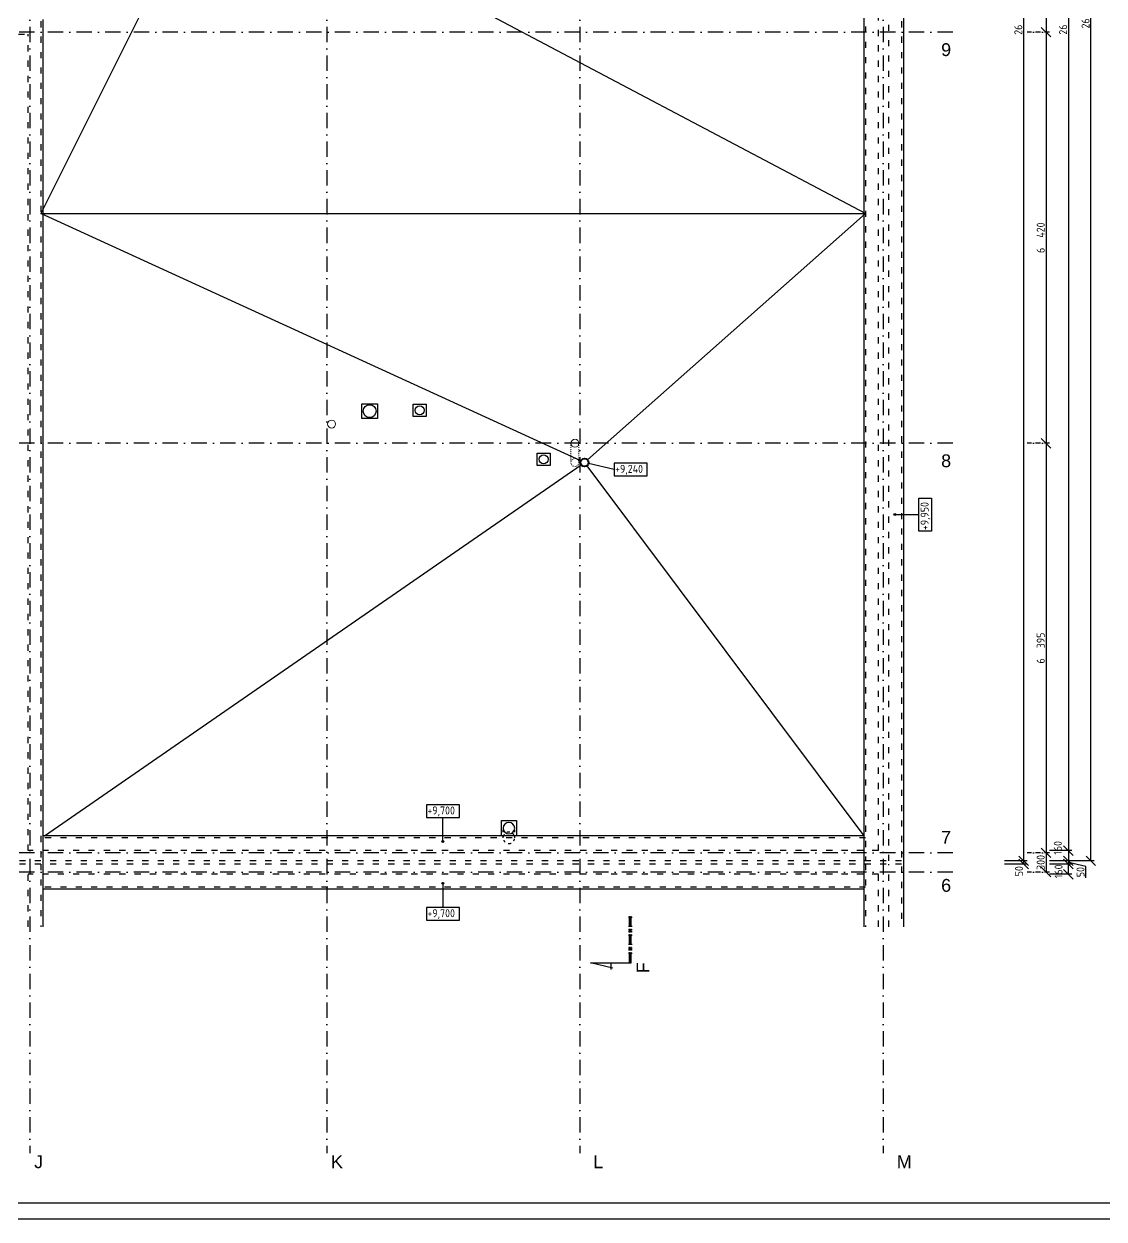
# Model space of a CAD drawing. Extents: x 4511820 to 5180432, y -1526536 to -944957.
# Drawn here: x 5142737 to 5159606, y -1055153 to -1036489 of the extents above; entities that cross this region are included whole.
import ezdxf

# ---------------------------------------------------------------- set-up
doc = ezdxf.new("R2010")
doc.units = 0
doc.header["$MEASUREMENT"] = 0
doc.linetypes.add('ACAD_ISO03W100', pattern=[30, 12, -18])
doc.linetypes.add('BODKOCIARKOVANA_3', pattern=[5.6, 3, -1.3, 0, -1.3])
doc.layers.get('0').update_dxf_attribs({"linetype": 'CONTINUOUS'})
doc.layers.get('Defpoints').update_dxf_attribs({"color": 61, "linetype": 'CONTINUOUS'})
for name, color, linetype in [('HATCH', 7, 'CONTINUOUS'), ('KÓTY', 4, 'CONTINUOUS'), ('osi', 253, 'CONTINUOUS'), ('POZEMOK', 7, 'CONTINUOUS'), ('TENKÁ', 7, 'CONTINUOUS'), ('zz-vetr', 52, 'CONTINUOUS')]:
    doc.layers.add(name, color=color, linetype=linetype)
doc.layers.add('zz-kanal-daždová', color=136, linetype='CONTINUOUS', lineweight=40)
doc.layers.add('zz-kanal-splaskova', color=37, linetype='CONTINUOUS', lineweight=18)
doc.styles.add('styl1', font='arial.ttf')
doc.styles.add('STYLE1', font='isocp.shx')
doc.dimstyles.new('STANDARD-50', dxfattribs={"dimtxt": 125, "dimasz": 150, "dimexe": 10, "dimexo": 200, "dimgap": 20, "dimtad": 1, "dimdsep": 46, "dimlunit": 6, "dimtxsty": 'STYLE1', "dimblk1": 'OBLIQUE', "dimblk2": 'OBLIQUE', "dimsah": 1, "dimcen": 2.5, "dimse1": 1, "dimse2": 1, "dimadec": 0, "dimazin": 0, "dimtfac": 1, "dimtmove": 1, "dimatfit": 3, "dimldrblk": 'OBLIQUE', "dimfxl": 1, "dimtolj": 1, "dimtzin": 0, "dimarcsym": 0})

# ---------------------------------------------------------------- blocks, each defined once
blk = doc.blocks.new('_OBLIQUE')
at = {"color": 0, "linetype": 'ByBlock'}
blk.add_line((-0.5, -0.5), (0.5, 0.5), dxfattribs=at)
blk = doc.blocks.new('*D19634')
at = {"layer": 'Defpoints', "color": 0}
for p in [(5156157, -1031983), (5156157, -1036618), (5158699, -1036618)]:
    blk.add_point(p, dxfattribs=at)
at = {"layer": 'KÓTY', "color": 0, "lineweight": -2}
blk.add_line((5158699, -1031983), (5158699, -1036618), dxfattribs=at)
at = {"layer": 'KÓTY', "color": 0, "linetype": 'ByBlock', "lineweight": -2, "xscale": 150, "yscale": 150, "zscale": 150}
for p, rotation in [((5158699, -1031983), 90), ((5158699, -1036618), 270)]:
    blk.add_blockref('_OBLIQUE', p, dxfattribs=dict(at, rotation=rotation))
at = {"layer": 'KÓTY', "color": 0, "insert": (5158616, -1034301), "char_height": 125, "attachment_point": 5, "rotation": 90, "style": 'STYLE1'}
blk.add_mtext('\\A1;4ﾠ635', dxfattribs=at)
blk = doc.blocks.new('*D19635')
at = {"layer": 'Defpoints', "color": 0}
for p in [(5156157, -1036618), (5156157, -1043038), (5158699, -1043038)]:
    blk.add_point(p, dxfattribs=at)
at = {"layer": 'KÓTY', "color": 0, "lineweight": -2}
blk.add_line((5158699, -1036618), (5158699, -1043038), dxfattribs=at)
at = {"layer": 'KÓTY', "color": 0, "linetype": 'ByBlock', "lineweight": -2, "xscale": 150, "yscale": 150, "zscale": 150}
for p, rotation in [((5158699, -1036618), 90), ((5158699, -1043038), 270)]:
    blk.add_blockref('_OBLIQUE', p, dxfattribs=dict(at, rotation=rotation))
at = {"layer": 'KÓTY', "color": 0, "insert": (5158616, -1039828), "char_height": 125, "attachment_point": 5, "rotation": 90, "style": 'STYLE1'}
blk.add_mtext('\\A1;6ﾠ420', dxfattribs=at)
blk = doc.blocks.new('*D19636')
at = {"layer": 'Defpoints', "color": 0}
for p in [(5156157, -1043038), (5156157, -1049433), (5158699, -1049433)]:
    blk.add_point(p, dxfattribs=at)
at = {"layer": 'KÓTY', "color": 0, "lineweight": -2}
blk.add_line((5158699, -1043038), (5158699, -1049433), dxfattribs=at)
at = {"layer": 'KÓTY', "color": 0, "linetype": 'ByBlock', "lineweight": -2, "xscale": 150, "yscale": 150, "zscale": 150}
for p, rotation in [((5158699, -1043038), 90), ((5158699, -1049433), 270)]:
    blk.add_blockref('_OBLIQUE', p, dxfattribs=dict(at, rotation=rotation))
at = {"layer": 'KÓTY', "color": 0, "insert": (5158616, -1046236), "char_height": 125, "attachment_point": 5, "rotation": 90, "style": 'STYLE1'}
blk.add_mtext('\\A1;6ﾠ395', dxfattribs=at)
blk = doc.blocks.new('*D19637')
at = {"layer": 'Defpoints', "color": 0}
for p in [(5156157, -1049433), (5156157, -1049733), (5158699, -1049733)]:
    blk.add_point(p, dxfattribs=at)
at = {"layer": 'KÓTY', "color": 0, "lineweight": -2}
blk.add_line((5158699, -1049433), (5158699, -1049733), dxfattribs=at)
at = {"layer": 'KÓTY', "color": 0, "linetype": 'ByBlock', "lineweight": -2, "xscale": 150, "yscale": 150, "zscale": 150}
for p, rotation in [((5158699, -1049433), 90), ((5158699, -1049733), 270)]:
    blk.add_blockref('_OBLIQUE', p, dxfattribs=dict(at, rotation=rotation))
at = {"layer": 'KÓTY', "color": 0, "insert": (5158616, -1049583), "char_height": 125, "attachment_point": 5, "rotation": 90, "style": 'STYLE1'}
blk.add_mtext('\\A1;300', dxfattribs=at)
blk = doc.blocks.new('*D19638')
at = {"layer": 'Defpoints', "color": 0}
for p in [(5156442, -1049558), (5156442, -1049608), (5158349, -1049608)]:
    blk.add_point(p, dxfattribs=at)
at = {"layer": 'KÓTY', "color": 0, "lineweight": -2}
blk.add_line((5158349, -1049558), (5158349, -1049608), dxfattribs=at)
at = {"layer": 'KÓTY', "color": 0, "linetype": 'ByBlock', "lineweight": -2, "xscale": 150, "yscale": 150, "zscale": 150}
for p, rotation in [((5158349, -1049558), 90), ((5158349, -1049608), 270)]:
    blk.add_blockref('_OBLIQUE', p, dxfattribs=dict(at, rotation=rotation))
at = {"layer": 'KÓTY', "color": 0, "insert": (5158278, -1049720), "char_height": 125, "attachment_point": 5, "rotation": 90, "style": 'STYLE1'}
blk.add_mtext('\\A1;50', dxfattribs=at)
blk = doc.blocks.new('*D19639')
at = {"layer": 'Defpoints', "color": 0}
for p in [(5155902, -1049398), (5155902, -1049558), (5159049, -1049558)]:
    blk.add_point(p, dxfattribs=at)
at = {"layer": 'KÓTY', "color": 0, "lineweight": -2}
blk.add_line((5159049, -1049398), (5159049, -1049558), dxfattribs=at)
at = {"layer": 'KÓTY', "color": 0, "linetype": 'ByBlock', "lineweight": -2, "xscale": 150, "yscale": 150, "zscale": 150}
for p, rotation in [((5159049, -1049398), 90), ((5159049, -1049558), 270)]:
    blk.add_blockref('_OBLIQUE', p, dxfattribs=dict(at, rotation=rotation))
at = {"layer": 'KÓTY', "color": 0, "insert": (5158883, -1049356), "char_height": 125, "attachment_point": 5, "rotation": 90, "style": 'STYLE1'}
blk.add_mtext('\\A1;160', dxfattribs=at)
blk = doc.blocks.new('*D19640')
at = {"layer": 'Defpoints', "color": 0}
for p in [(5155902, -1049608), (5159049, -1049608), (5155902, -1049768)]:
    blk.add_point(p, dxfattribs=at)
at = {"layer": 'KÓTY', "color": 0, "lineweight": -2}
blk.add_line((5159049, -1049768), (5159049, -1049608), dxfattribs=at)
at = {"layer": 'KÓTY', "color": 0, "linetype": 'ByBlock', "lineweight": -2, "xscale": 150, "yscale": 150, "zscale": 150}
for p, rotation in [((5159049, -1049608), 90), ((5159049, -1049768), 270)]:
    blk.add_blockref('_OBLIQUE', p, dxfattribs=dict(at, rotation=rotation))
at = {"layer": 'KÓTY', "color": 0, "insert": (5158895, -1049722), "char_height": 125, "attachment_point": 5, "rotation": 90, "style": 'STYLE1'}
blk.add_mtext('\\A1;160', dxfattribs=at)
blk = doc.blocks.new('*D19641')
at = {"layer": 'Defpoints', "color": 0}
for p in [(5156442, -1049558), (5156442, -1049608), (5159049, -1049608)]:
    blk.add_point(p, dxfattribs=at)
at = {"layer": 'KÓTY', "color": 0, "lineweight": -2}
for p, q in [((5159049, -1049558), (5159049, -1049608)), ((5159320, -1049646), (5159049, -1049583)), ((5159320, -1049823), (5159320, -1049646))]:
    blk.add_line(p, q, dxfattribs=at)
at = {"layer": 'KÓTY', "color": 0, "linetype": 'ByBlock', "lineweight": -2, "xscale": 150, "yscale": 150, "zscale": 150}
for p, rotation in [((5159049, -1049558), 90), ((5159049, -1049608), 270)]:
    blk.add_blockref('_OBLIQUE', p, dxfattribs=dict(at, rotation=rotation))
at = {"layer": 'KÓTY', "color": 0, "insert": (5159238, -1049734), "char_height": 125, "attachment_point": 5, "rotation": 90, "style": 'STYLE1'}
blk.add_mtext('\\A1;50', dxfattribs=at)
blk = doc.blocks.new('*D19642')
at = {"layer": 'Defpoints', "color": 0}
for p in [(5156242, -1023208), (5156283, -1049558), (5158349, -1049558)]:
    blk.add_point(p, dxfattribs=at)
at = {"layer": 'KÓTY', "color": 0, "lineweight": -2}
blk.add_line((5158349, -1023208), (5158349, -1049558), dxfattribs=at)
at = {"layer": 'KÓTY', "color": 0, "linetype": 'ByBlock', "lineweight": -2, "xscale": 150, "yscale": 150, "zscale": 150}
for p, rotation in [((5158349, -1023208), 90), ((5158349, -1049558), 270)]:
    blk.add_blockref('_OBLIQUE', p, dxfattribs=dict(at, rotation=rotation))
at = {"layer": 'KÓTY', "color": 0, "insert": (5158266, -1036383), "char_height": 125, "attachment_point": 5, "rotation": 90, "style": 'STYLE1'}
blk.add_mtext('\\A1;26ﾠ350', dxfattribs=at)
blk = doc.blocks.new('*D19643')
at = {"layer": 'Defpoints', "color": 0}
for p in [(5156082, -1023368), (5156082, -1049398), (5159049, -1049398)]:
    blk.add_point(p, dxfattribs=at)
at = {"layer": 'KÓTY', "color": 0, "lineweight": -2}
blk.add_line((5159049, -1023368), (5159049, -1049398), dxfattribs=at)
at = {"layer": 'KÓTY', "color": 0, "linetype": 'ByBlock', "lineweight": -2, "xscale": 150, "yscale": 150, "zscale": 150}
for p, rotation in [((5159049, -1023368), 90), ((5159049, -1049398), 270)]:
    blk.add_blockref('_OBLIQUE', p, dxfattribs=dict(at, rotation=rotation))
at = {"layer": 'KÓTY', "color": 0, "insert": (5158966, -1036383), "char_height": 125, "attachment_point": 5, "rotation": 90, "style": 'STYLE1'}
blk.add_mtext('\\A1;26ﾠ030', dxfattribs=at)
blk = doc.blocks.new('*D19644')
at = {"layer": 'Defpoints', "color": 0}
for p in [(5156442, -1023008), (5159399, -1023008), (5156442, -1049558)]:
    blk.add_point(p, dxfattribs=at)
at = {"layer": 'KÓTY', "color": 0, "lineweight": -2}
blk.add_line((5159399, -1049558), (5159399, -1023008), dxfattribs=at)
at = {"layer": 'KÓTY', "color": 0, "linetype": 'ByBlock', "lineweight": -2, "xscale": 150, "yscale": 150, "zscale": 150}
for p, rotation in [((5159399, -1023008), 90), ((5159399, -1049558), 270)]:
    blk.add_blockref('_OBLIQUE', p, dxfattribs=dict(at, rotation=rotation))
at = {"layer": 'KÓTY', "color": 0, "insert": (5159316, -1036283), "char_height": 125, "attachment_point": 5, "rotation": 90, "style": 'STYLE1'}
blk.add_mtext('\\A1;26ﾠ550', dxfattribs=at)

msp = doc.modelspace()

# ---------------------------------------------------------------- hatches: boundary and pattern name
at = {"layer": 'HATCH'}
h = msp.add_hatch(color=256, dxfattribs=at)
h.dxf.hatch_style = 1
h.paths.add_polyline_path([(5156351.25, -1044151.172, -2.414213563), (5156336.25, -1044136.172, -0.414213562)])
h = msp.add_hatch(color=256, dxfattribs=at)
h.dxf.hatch_style = 1
h.paths.add_polyline_path([(5149281.5, -1049242.422, 2.414213563), (5149296.5, -1049257.422, 0.414213562)])
h = msp.add_hatch(color=256, dxfattribs=at)
h.dxf.hatch_style = 1
h.paths.add_polyline_path([(5149281.5, -1049923.922, -2.414213563), (5149296.5, -1049908.922, -0.414213563)])
at = {"layer": 'TENKÁ'}
h = msp.add_hatch(color=256, dxfattribs=at)
h.dxf.hatch_style = 1
h.paths.add_polyline_path([(5152222.5, -1050578.125), (5152196.625, -1050578.125), (5152196.625, -1050437), (5152222.5, -1050437)])
h = msp.add_hatch(color=256, dxfattribs=at)
h.dxf.hatch_style = 1
h.paths.add_polyline_path([(5152222.5, -1050663.25), (5152196.625, -1050663.25), (5152196.625, -1050633), (5152222.5, -1050633)])
h = msp.add_hatch(color=256, dxfattribs=at)
h.dxf.hatch_style = 1
h.paths.add_polyline_path([(5152222.5, -1050718.125), (5152222.5, -1050859.25), (5152196.625, -1050859.25), (5152196.625, -1050718.125)])
h = msp.add_hatch(color=256, dxfattribs=at)
h.dxf.hatch_style = 1
h.paths.add_polyline_path([(5152222.5, -1050944.375), (5152196.625, -1050944.375), (5152196.625, -1050914.125), (5152222.5, -1050914.125)])
h = msp.add_hatch(color=256, dxfattribs=at)
h.dxf.hatch_style = 1
h.paths.add_polyline_path([(5152222.5, -1050999.25), (5152222.5, -1051152.875), (5152196.625, -1051152.875), (5152196.625, -1050999.25)])

# ---------------------------------------------------------------- linework, layer by layer
at = {"layer": 'KÓTY', "linetype": 'BODKOCIARKOVANA_3', "ltscale": 25}
for p, q in [((5158752.403, -1036618.172), (5158402.403, -1036618.172)), ((5158752.403, -1043038.172), (5158402.403, -1043038.172)), ((5158752.403, -1049433.172), (5158402.403, -1049433.172)), ((5158752.403, -1049733.172), (5158402.403, -1049733.172))]:
    msp.add_line(p, q, dxfattribs=at)
at = {"layer": 'KÓTY', "ltscale": 25}
for p, q in [((5159102.403, -1049398.172), (5158752.403, -1049398.172)), ((5158402.403, -1049558.172), (5158052.403, -1049558.172)), ((5158402.403, -1049608.172), (5158052.403, -1049608.172)), ((5159102.403, -1049558.172), (5158752.403, -1049558.172)), ((5159102.403, -1049608.172), (5158752.403, -1049608.172)), ((5159452.403, -1049558.172), (5159102.403, -1049558.172)), ((5159102.403, -1049768.172), (5158752.403, -1049768.172))]:
    msp.add_line(p, q, dxfattribs=at)
at = {"layer": 'osi', "linetype": 'BODKOCIARKOVANA_3', "ltscale": 80}
for p, q in [((5142832.5, -1022195.078), (5142832.5, -1054122.98)), ((5147467.5, -1022195.078), (5147467.5, -1054122.98)), ((5151417.5, -1022195.078), (5151417.5, -1054122.98)), ((5156157.5, -1022195.078), (5156157.5, -1054122.98)), ((5157242.5, -1036618.172), (5093572.5, -1036618.172)), ((5157242.5, -1043038.172), (5093572.5, -1043038.172)), ((5157242.5, -1049433.172), (5093572.5, -1049433.172)), ((5157242.5, -1049733.172), (5093572.5, -1049733.172))]:
    msp.add_line(p, q, dxfattribs=at)
at = {"layer": 'POZEMOK'}
for p, q in [((5145695, -1034068.172), (5143002.5, -1039448.172)), ((5155882.5, -1039448.172), (5145695, -1034068.172)), ((5143002.5, -1039448.172), (5155882.5, -1039448.172)), ((5151435.68, -1043312.138), (5143002.5, -1039448.172)), ((5155882.5, -1039448.172), (5151539.278, -1043296.722)), ((5143060.353, -1049168.172), (5151441.091, -1043373.716)), ((5151529.932, -1043388.223), (5155852.5, -1049168.058))]:
    msp.add_line(p, q, dxfattribs=at)
at = {"layer": 'TENKÁ', "color": 144, "linetype": 'ACAD_ISO03W100', "ltscale": 8}
for p, q in [((5156442.5, -1023008.172), (5156442.5, -1050588.172)), ((5155882.5, -1023568.172), (5155882.5, -1049558.172)), ((5143002.5, -1036448.172), (5143002.5, -1049558.172)), ((5155882.5, -1049198.172), (5143002.5, -1049198.172)), ((5143002.5, -1049608.172), (5143002.5, -1050588.172)), ((5155882.5, -1049608.172), (5155882.5, -1050588.172)), ((5155882.5, -1049968.172), (5143002.5, -1049968.172))]:
    msp.add_line(p, q, dxfattribs=at)
at = {"layer": 'TENKÁ'}
for p, q in [((5156472.5, -1022978.172), (5156472.5, -1050588.172)), ((5155852.5, -1023598.172), (5155852.5, -1050588.172)), ((5143032.5, -1036418.172), (5143032.5, -1050588.172)), ((5151955.73, -1043446.893), (5151553.347, -1043352.453)), ((5156336.25, -1044151.172), (5156714.75, -1044151.172)), ((5149281.5, -1049257.422), (5149281.5, -1048878.922)), ((5155852.5, -1049168.172), (5143032.5, -1049168.172)), ((5155852.5, -1049998.172), (5143032.5, -1049998.172)), ((5149281.5, -1049908.922), (5149281.5, -1050287.422)), ((5152180.375, -1050437), (5152237.375, -1050437)), ((5152196.625, -1050590.625), (5152196.625, -1050424.5)), ((5152222.5, -1050590.625), (5152222.5, -1050424.5)), ((5152180.375, -1050578.125), (5152237.375, -1050578.125)), ((5152180.375, -1050633), (5152237.375, -1050633)), ((5152180.375, -1050663.25), (5152237.375, -1050663.25)), ((5152180.375, -1050718.125), (5152237.375, -1050718.125)), ((5152196.625, -1050675.75), (5152196.625, -1050620.5)), ((5152196.625, -1050871.75), (5152196.625, -1050705.625)), ((5152222.5, -1050675.75), (5152222.5, -1050620.5)), ((5152222.5, -1050871.75), (5152222.5, -1050705.625)), ((5152180.375, -1050859.25), (5152237.375, -1050859.25)), ((5152180.375, -1050914.125), (5152237.375, -1050914.125)), ((5152196.625, -1050956.875), (5152196.625, -1050901.625)), ((5152222.5, -1050956.875), (5152222.5, -1050901.625)), ((5152180.375, -1050944.375), (5152237.375, -1050944.375)), ((5152180.375, -1050999.25), (5152237.375, -1050999.25)), ((5152196.625, -1051152.875), (5152196.625, -1050986.75)), ((5152222.5, -1051152.875), (5152222.5, -1050986.75)), ((5151587.5, -1051152.875), (5152222.5, -1051152.875)), ((5151936.125, -1051236), (5151587.5, -1051152.875)), ((5151905, -1051152.875), (5151905, -1051256.125))]:
    msp.add_line(p, q, dxfattribs=at)
at = {"layer": 'TENKÁ', "linetype": 'ACAD_ISO03W100', "ltscale": 8}
for p, q in [((5156242.5, -1049558.172), (5156242.5, -1023208.172)), ((5156082.5, -1049398.172), (5156082.5, -1023368.172)), ((5122972.5, -1036648.172), (5142802.5, -1036648.172)), ((5142802.5, -1049398.172), (5142802.5, -1036648.172)), ((5156082.5, -1049398.172), (5142802.5, -1049398.172)), ((5156442.5, -1049558.172), (5142442.5, -1049558.172)), ((5156442.5, -1049608.172), (5142442.5, -1049608.172)), ((5156242.5, -1050588.172), (5156242.5, -1049608.172)), ((5156082.5, -1049768.172), (5142802.5, -1049768.172)), ((5142802.5, -1050588.172), (5142802.5, -1049768.172)), ((5156082.5, -1050588.172), (5156082.5, -1049768.172))]:
    msp.add_line(p, q, dxfattribs=at)
at = {"layer": 'TENKÁ', "color": 7}
for p, q in [((5169988, -1054902.609), (5090893, -1054902.609)), ((5170238, -1055152.609), (5090643, -1055152.609))]:
    msp.add_line(p, q, dxfattribs=at)
at = {"layer": 'TENKÁ', "ltscale": 0.25}
for points in [[(5152470.362, -1043545.018), (5152470.362, -1043348.768), (5151955.73, -1043348.768), (5151955.73, -1043545.018)], [(5156714.75, -1043893.856), (5156911, -1043893.856), (5156911, -1044408.488), (5156714.75, -1044408.488)], [(5149538.816, -1048878.922), (5149538.816, -1048682.672), (5149024.184, -1048682.672), (5149024.184, -1048878.922)], [(5149538.816, -1050483.672), (5149538.816, -1050287.422), (5149024.184, -1050287.422), (5149024.184, -1050483.672)]]:
    msp.add_lwpolyline(points, close=True, dxfattribs=at)
at = {"layer": 'TENKÁ'}
for centre in [(5156336.25, -1044151.172), (5149281.5, -1049257.422), (5149281.5, -1049908.922)]:
    msp.add_circle(centre, 15, dxfattribs=at)
at = {"layer": 'zz-kanal-daždová'}
msp.add_circle((5151492.5, -1043338.172), 62.5, dxfattribs=at)
at = {"layer": 'zz-kanal-splaskova', "linetype": 'ACAD_ISO03W100'}
for p, q in [((5151280, -1043038.172), (5151280, -1043338.172)), ((5151405, -1043038.172), (5151405, -1043338.172))]:
    msp.add_line(p, q, dxfattribs=at)
at = {"layer": 'zz-kanal-splaskova'}
for centre in [(5147542.5, -1042738.172), (5151342.5, -1043038.172)]:
    msp.add_circle(centre, 62.5, dxfattribs=at)
at = {"layer": 'zz-kanal-splaskova', "linetype": 'ACAD_ISO03W100'}
msp.add_circle((5151342.5, -1043338.172), 62.5, dxfattribs=at)
at = {"layer": 'zz-vetr', "linetype": 'ACAD_ISO03W100', "ltscale": 3}
for p, q in [((5150221.483, -1049198.172), (5150221.483, -1049048.172)), ((5150401.483, -1049198.172), (5150401.483, -1049048.172))]:
    msp.add_line(p, q, dxfattribs=at)
at = {"layer": 'zz-vetr'}
for points in [[(5148015.605, -1042421.453), (5148259.395, -1042421.453), (5148259.395, -1042650.891), (5148015.605, -1042650.891)], [(5148815.605, -1042428.453), (5149019.395, -1042428.453), (5149019.395, -1042617.891), (5148815.605, -1042617.891)], [(5150750.605, -1043193.453), (5150954.395, -1043193.453), (5150954.395, -1043382.891), (5150750.605, -1043382.891)], [(5150195.556, -1048928.306), (5150427.409, -1048928.306), (5150427.409, -1049168.037), (5150195.556, -1049168.037)]]:
    msp.add_lwpolyline(points, close=True, dxfattribs=at)
for centre, radius in [((5148137.5, -1042536.172), 100), ((5148917.5, -1042523.172), 70), ((5150852.5, -1043288.172), 70)]:
    msp.add_circle(centre, radius, dxfattribs=at)
for start, end in [(89.9999994, 269.9999955), (89.9999994, 269.9999955), (270.0000046, 90.0000006)]:
    msp.add_arc((5150311.483, -1049048.172), 90, start, end, dxfattribs=at)
at = {"layer": 'zz-vetr', "linetype": 'ACAD_ISO03W100', "ltscale": 3}
for start, end in [(89.9999994, 269.9999955), (89.9999994, 269.9999955), (89.9999994, 269.9999955), (270.0000046, 90.0000006), (270.0000046, 90.0000006)]:
    msp.add_arc((5150311.483, -1049198.172), 90, start, end, dxfattribs=at)

# ---------------------------------------------------------------- texts
at = {"layer": 'TENKÁ', "ltscale": 0.25}
for s, height, style, p in [('9', 200, 'styl1', (5157061.554, -1036991.441)), ('8', 200, 'styl1', (5157061.554, -1043411.441)), ('+9,240', 125, 'STYLE1', (5151970.12, -1043499.716)), ('+9,700', 125, 'STYLE1', (5149038.573, -1048833.621)), ('7', 200, 'styl1', (5157061.554, -1049290.269)), ('6', 200, 'styl1', (5157061.554, -1050040.941)), ('+9,700', 125, 'STYLE1', (5149038.573, -1050438.371)), ('J', 200, 'styl1', (5142898.054, -1054357.481)), ('K', 200, 'styl1', (5147533.054, -1054357.481)), ('L', 200, 'styl1', (5151630.054, -1054357.481)), ('M', 200, 'styl1', (5156370.054, -1054357.481))]:
    msp.add_text(s, height=height, dxfattribs=dict(at, style=style)).set_placement(p)
for s, height, style, p in [('+9,950', 125, 'STYLE1', (5156865.699, -1044394.099)), ('F', 200, 'styl1', (5152505.817, -1051312.952))]:
    msp.add_text(s, height=height, rotation=90, dxfattribs=dict(at, style=style)).set_placement(p)

# ---------------------------------------------------------------- dimensions: what is measured, and where the dimension line sits
at = {"layer": 'KÓTY'}
for base, p1, p2, picture, middle in [((5159399, -1023008.172), (5156442.5, -1049558.172), (5156442.5, -1023008.172), '*D19644', (5159316.457, -1036283.172)), ((5159049, -1049398.172), (5156082.5, -1023368.172), (5156082.5, -1049398.172), '*D19643', (5158966.457, -1036383.172)), ((5158349, -1049558.172), (5156242.5, -1023208.172), (5156282.5, -1049558.172), '*D19642', (5158266.457, -1036383.172)), ((5158699, -1036618.172), (5156157.5, -1031983.172), (5156157.5, -1036618.172), '*D19634', (5158616.457, -1034300.672)), ((5158699, -1043038.172), (5156157.5, -1036618.172), (5156157.5, -1043038.172), '*D19635', (5158616.457, -1039828.172)), ((5158699, -1049433.172), (5156157.5, -1043038.172), (5156157.5, -1049433.172), '*D19636', (5158616.457, -1046235.672)), ((5158699, -1049733.172), (5156157.5, -1049433.172), (5156157.5, -1049733.172), '*D19637', (5158616.5, -1049583.172))]:
    dim = msp.add_linear_dim(base=base, p1=p1, p2=p2, angle=90, dimstyle='STANDARD-50', dxfattribs=at)
    dim.commit()
    dim.dimension.update_dxf_attribs({"geometry": picture, "text_midpoint": middle})
for base, p1, p2, picture, middle in [((5159049, -1049558.172), (5155902.5, -1049398.172), (5155902.5, -1049558.172), '*D19639', (5158965.5, -1049356.48)), ((5159049, -1049608.172), (5155902.5, -1049768.172), (5155902.5, -1049608.172), '*D19640', (5158977.5, -1049721.98)), ((5158349, -1049608.172), (5156442.5, -1049558.172), (5156442.5, -1049608.172), '*D19638', (5158361, -1049719.98)), ((5159049, -1049608.172), (5156442.5, -1049558.172), (5156442.5, -1049608.172), '*D19641', (5159320, -1049665.672))]:
    dim = msp.add_linear_dim(base=base, p1=p1, p2=p2, angle=90, dimstyle='STANDARD-50', dxfattribs=at)
    dim.commit()
    dim.dimension.update_dxf_attribs({"geometry": picture, "text_midpoint": middle, "dimtype": 160})

doc.saveas('drawing.dxf')
